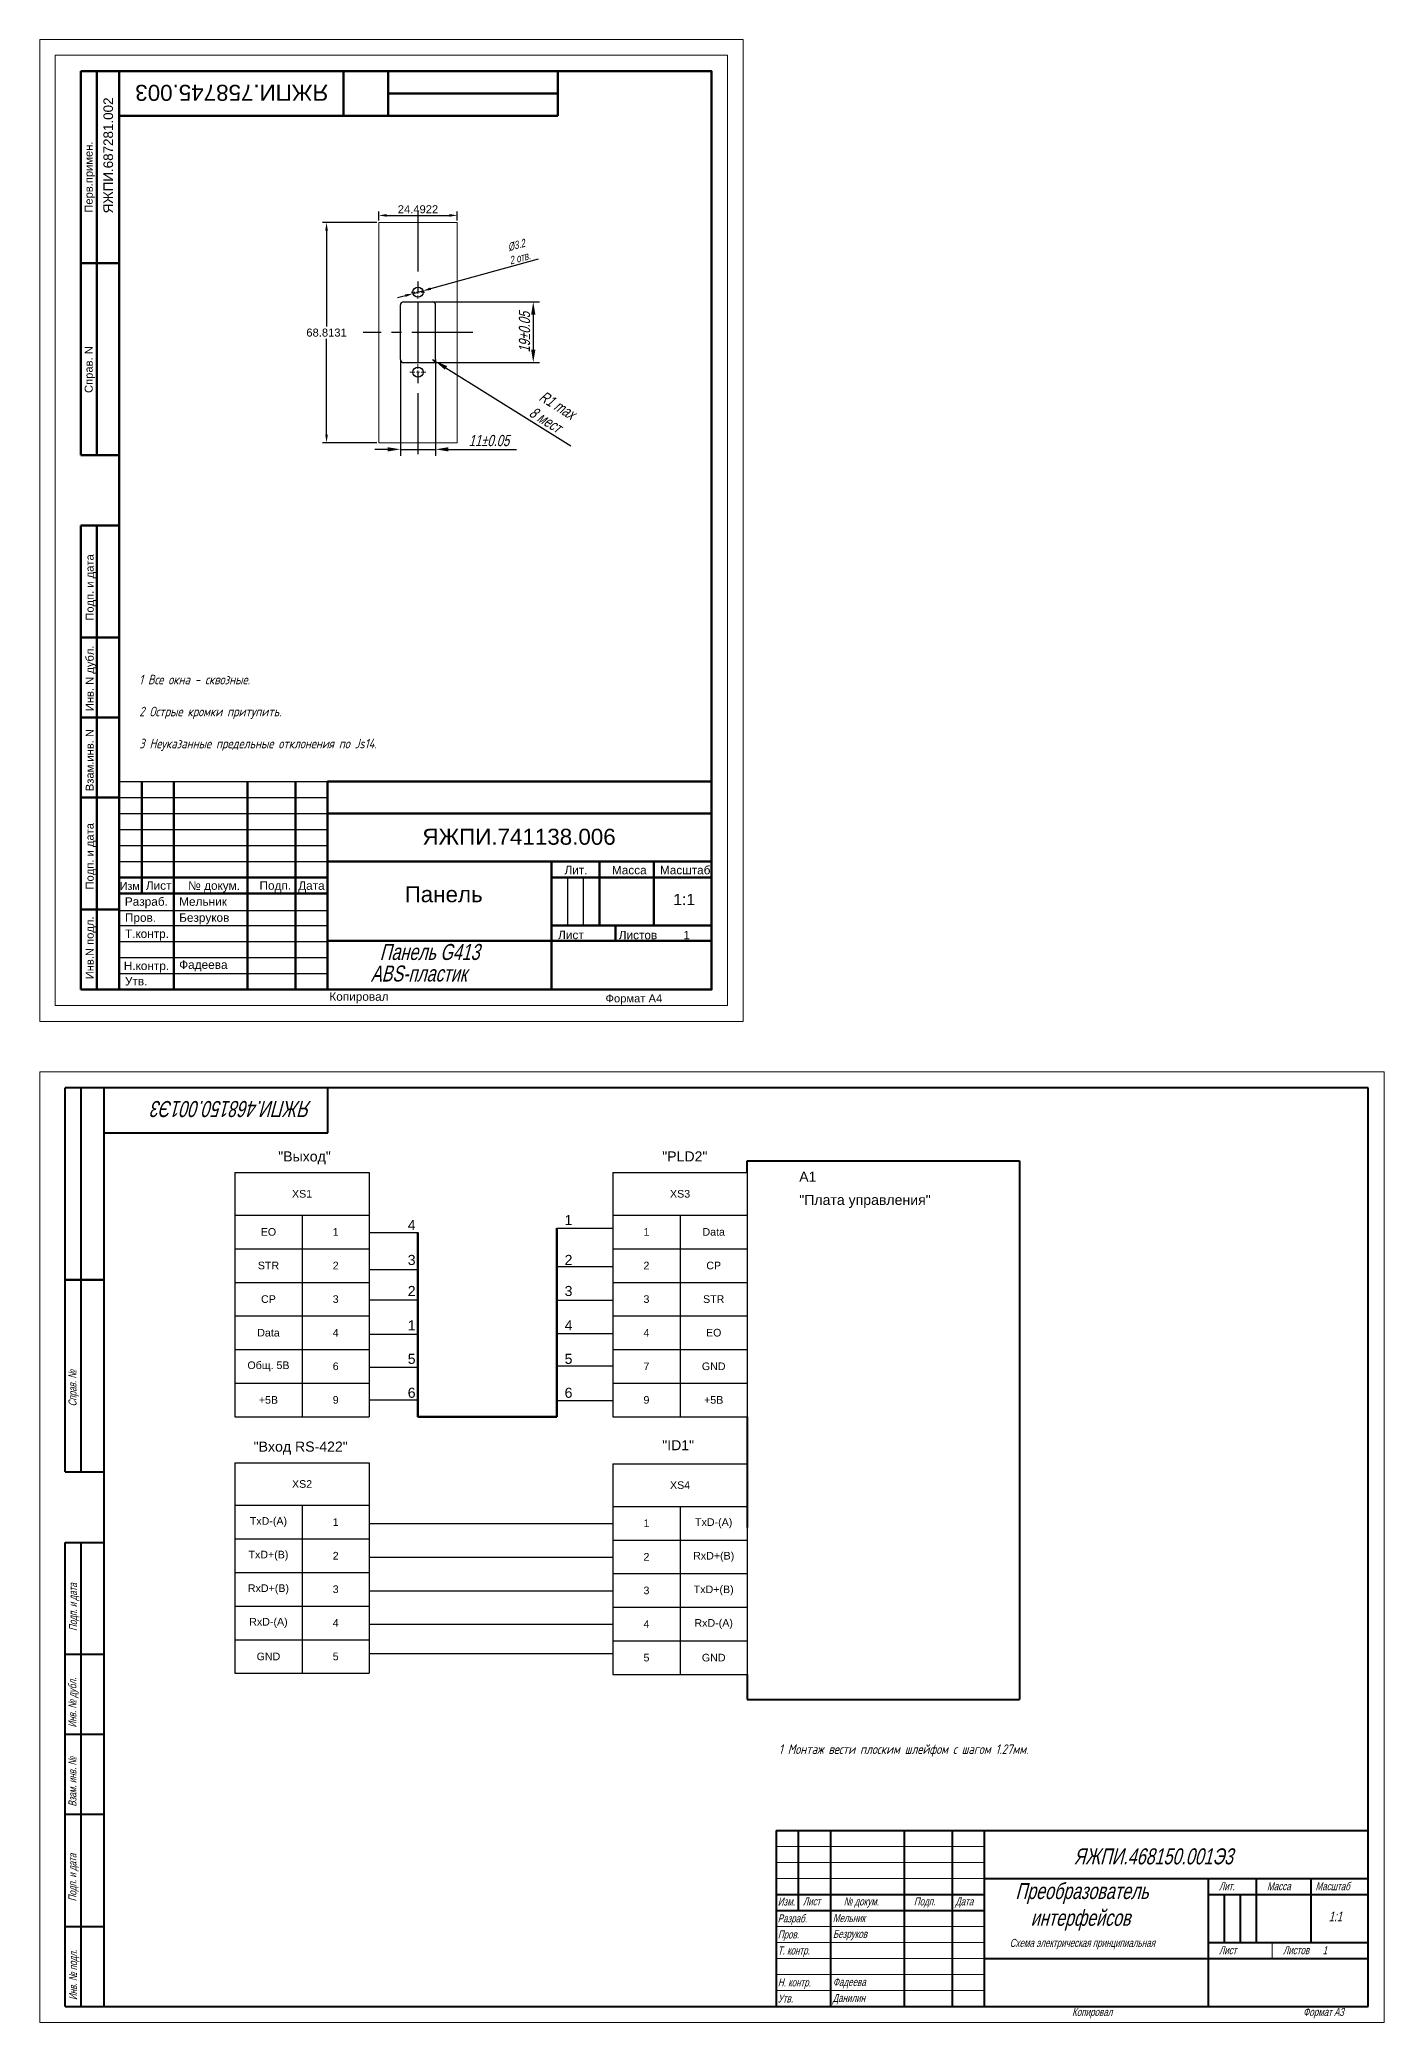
# Model space of a CAD drawing. Header units: millimetres. Extents: x 616 to 3040, y 265 to 2725.
# Drawn here: x 1496 to 1916, y 1787 to 2407 of the extents above; entities that cross this region are included whole.
import ezdxf

# ---------------------------------------------------------------- set-up
doc = ezdxf.new("R2010")
doc.units = ezdxf.units.MM
doc.linetypes.add('CENTER2', pattern=[28.575, 19.05, -3.175, 3.175, -3.175])
doc.layers.get('DEFPOINTS').update_dxf_attribs({"color": 1, "lineweight": 0})
doc.layers.add('OSN', color=7, linetype='Continuous', lineweight=60)
doc.layers.add('КА тонкая', color=7, linetype='Continuous', lineweight=15)
for name, color, linetype in [('Text', 140, 'Continuous'), ('TONK', 7, 'Continuous'), ('ОСЕВЫЕ', 7, 'Continuous')]:
    doc.layers.add(name, color=color, linetype=linetype)
doc.styles.add('CLW', font='clw.shx', dxfattribs={"width": 0.75, "oblique": 15})
doc.styles.get("Standard").update_dxf_attribs({"font": 'arial.ttf'})
doc.styles.add('гост', font='GOST_1.TTF', dxfattribs={"oblique": 15, "height": 3})
doc.dimstyles.new('clw', dxfattribs={"dimtxt": 3.5, "dimasz": 4, "dimexe": 2, "dimexo": 0, "dimgap": 1, "dimtad": 1, "dimdec": 4, "dimzin": 0, "dimdsep": 46, "dimtxsty": 'CLW', "dimcen": 5, "dimclrd": 256, "dimclre": 256, "dimclrt": 256, "dimadec": 0, "dimazin": 0, "dimtfac": 1, "dimtdec": 4, "dimtmove": 0, "dimatfit": 1, "dimfxl": 1, "dimtolj": 1, "dimtzin": 0, "dimlwd": -1, "dimlwe": -1, "dimarcsym": 0})
doc.dimstyles.new('DIN', dxfattribs={"dimtxt": 2.5, "dimasz": 2.5, "dimexe": 1.25, "dimexo": 0.625, "dimtad": 1, "dimtih": 1, "dimdec": 4, "dimdsep": 46, "dimlunit": 6, "dimtxsty": 'Standard', "dimcen": 2.5, "dimadec": 0, "dimazin": 0, "dimtfac": 1, "dimtdec": 4, "dimtmove": 0, "dimatfit": 3, "dimfxl": 1, "dimtvp": 1, "dimtolj": 1, "dimtzin": 0, "dimarcsym": 0})

# ---------------------------------------------------------------- blocks, each defined once
blk = doc.blocks.new('*D14')
at = {"linetype": 'Continuous', "transparency": 16777216}
for p, q in [((1618.43, 2324.88), (1651.93, 2324.88)), ((1649.93, 2320.88), (1649.93, 2309.88)), ((1618.43, 2305.88), (1651.93, 2305.88))]:
    blk.add_line(p, q, dxfattribs=at)
for points in [[(1649.27, 2320.88), (1650.6, 2320.88), (1649.93, 2324.88)], [(1649.27, 2309.88), (1650.6, 2309.88), (1649.93, 2305.88)]]:
    blk.add_solid(points, dxfattribs=at)
at = {"layer": 'DEFPOINTS', "color": 0, "linetype": 'Continuous', "transparency": 16777216}
for p in [(1618.43, 2324.88), (1618.43, 2305.88), (1649.93, 2305.88)]:
    blk.add_point(p, dxfattribs=at)
at = {"linetype": 'Continuous', "lineweight": 0, "transparency": 16777216, "insert": (1645.43, 2315.38), "char_height": 3.5, "attachment_point": 2, "rotation": 90, "style": 'CLW'}
blk.add_mtext('\\A1;19%%P0.05', dxfattribs=at)
blk = doc.blocks.new('*D15')
at = {"linetype": 'Continuous', "transparency": 16777216}
for p, q in [((1608.43, 2306.88), (1608.43, 2276.77)), ((1619.43, 2306.88), (1619.43, 2276.77)), ((1604.43, 2278.77), (1600.43, 2278.77)), ((1608.43, 2278.77), (1619.43, 2278.77)), ((1623.43, 2278.77), (1644.75, 2278.77))]:
    blk.add_line(p, q, dxfattribs=at)
for points in [[(1604.43, 2279.44), (1604.43, 2278.1), (1608.43, 2278.77)], [(1623.43, 2279.44), (1623.43, 2278.1), (1619.43, 2278.77)]]:
    blk.add_solid(points, dxfattribs=at)
at = {"layer": 'DEFPOINTS', "color": 0, "linetype": 'Continuous', "transparency": 16777216}
for p in [(1608.43, 2306.88), (1619.43, 2306.88), (1608.43, 2278.77)]:
    blk.add_point(p, dxfattribs=at)
at = {"linetype": 'Continuous', "lineweight": 0, "transparency": 16777216, "insert": (1636.09, 2283.27), "char_height": 3.5, "attachment_point": 2, "style": 'CLW'}
blk.add_mtext('\\A1;11%%P0.05', dxfattribs=at)
blk = doc.blocks.new('*D16')
at = {"linetype": 'Continuous', "transparency": 16777216}
for p, q in [((1618.43, 2306.88), (1619.28, 2306.35)), ((1622.67, 2304.23), (1661.66, 2279.85))]:
    blk.add_line(p, q, dxfattribs=at)
blk.add_solid([(1623.03, 2304.79), (1622.32, 2303.66), (1619.28, 2306.35)], dxfattribs=at)
at = {"layer": 'DEFPOINTS', "color": 0, "linetype": 'Continuous', "transparency": 16777216}
for p in [(1618.43, 2306.88), (1619.28, 2306.35)]:
    blk.add_point(p, dxfattribs=at)
at = {"linetype": 'Continuous', "lineweight": 0, "transparency": 16777216, "insert": (1653.3, 2297.27), "char_height": 3.5, "attachment_point": 1, "rotation": 327.98729, "style": 'CLW'}
blk.add_mtext('\\A1;R1 max\\P8 мест', dxfattribs=at)
blk = doc.blocks.new('SW_CENTERMARKSYMBOL_9')
at = {"color": 0, "linetype": 'Continuous', "lineweight": 0}
for p, q in [((-1, 0), (-2.1, 0)), ((0, 0), (-0.5, 0)), ((0, 1), (0, 2.1)), ((0, 0), (0, 0.5)), ((0, 0), (0, -0.5)), ((0, 0), (0.5, 0)), ((1, 0), (2.1, 0)), ((0, -1), (0, -2.1))]:
    blk.add_line(p, q, dxfattribs=at)
blk = doc.blocks.new('SW_CENTERMARKSYMBOL_10')
at = {"color": 0, "linetype": 'Continuous', "lineweight": 0}
for p, q in [((-1, 0), (-2.5, 0)), ((0, 0), (-0.5, 0)), ((0, 1), (0, 2.5)), ((0, 0), (0, 0.5)), ((0, 0), (0, -0.5)), ((0, 0), (0.5, 0)), ((1, 0), (2.5, 0)), ((0, -1), (0, -2.5))]:
    blk.add_line(p, q, dxfattribs=at)
blk = doc.blocks.new('*D24')
at = {"layer": 'DEFPOINTS', "color": 0, "linetype": 'ByBlock', "ltscale": 20, "transparency": 16777216}
for p in [(1612.39, 2327.45), (1615.48, 2328.3)]:
    blk.add_point(p, dxfattribs=at)
at = {"layer": 'OSN', "color": 0, "linetype": 'ByBlock', "lineweight": -2, "ltscale": 20, "transparency": 16777216}
for p, q in [((1651.46, 2338.19), (1617.89, 2328.96)), ((1609.98, 2326.79), (1607.57, 2326.12)), ((1612.39, 2327.45), (1615.48, 2328.3))]:
    blk.add_line(p, q, dxfattribs=at)
at = {"layer": 'OSN', "color": 0, "linetype": 'ByBlock', "ltscale": 20, "transparency": 16777216}
for points in [[(1609.87, 2327.19), (1610.09, 2326.39), (1612.39, 2327.45)], [(1617.78, 2329.36), (1618, 2328.56), (1615.48, 2328.3)]]:
    blk.add_solid(points, dxfattribs=at)
at = {"layer": 'OSN', "color": 0, "linetype": 'ByBlock', "lineweight": 0, "ltscale": 20, "transparency": 16777216, "insert": (1645.18, 2340.57), "char_height": 2.5, "attachment_point": 5, "rotation": 15.36565}
blk.add_mtext('\\A1;{\\Fclw|c204;\\Q15;\\W0.75;%%C3.2\\P\\Fclw|c0;2\\Fclw|c204; отв.}', dxfattribs=at)
blk = doc.blocks.new('*D25')
at = {"layer": 'DEFPOINTS', "color": 0, "linetype": 'ByBlock', "ltscale": 20, "transparency": 16777216}
for p in [(1601.69, 2349.64), (1626.18, 2351.88), (1626.18, 2349.64)]:
    blk.add_point(p, dxfattribs=at)
at = {"layer": 'OSN', "color": 0, "linetype": 'ByBlock', "lineweight": -2, "ltscale": 20, "transparency": 16777216}
for p, q in [((1601.69, 2350.27), (1601.69, 2353.13)), ((1604.19, 2351.88), (1623.68, 2351.88)), ((1626.18, 2350.27), (1626.18, 2353.13))]:
    blk.add_line(p, q, dxfattribs=at)
at = {"layer": 'OSN', "color": 0, "linetype": 'ByBlock', "ltscale": 20, "transparency": 16777216}
for points in [[(1604.19, 2352.3), (1604.19, 2351.46), (1601.69, 2351.88)], [(1623.68, 2352.3), (1623.68, 2351.46), (1626.18, 2351.88)]]:
    blk.add_solid(points, dxfattribs=at)
at = {"layer": 'OSN', "color": 0, "linetype": 'ByBlock', "lineweight": 0, "ltscale": 20, "transparency": 16777216, "insert": (1613.93, 2353.78), "char_height": 2.5, "attachment_point": 5}
blk.add_mtext('\\A1;24.4922', dxfattribs=at)
blk = doc.blocks.new('*D26')
at = {"layer": 'DEFPOINTS', "color": 0, "linetype": 'ByBlock', "ltscale": 20, "transparency": 16777216}
for p in [(1601.69, 2349.64), (1585.37, 2280.83), (1601.69, 2280.83)]:
    blk.add_point(p, dxfattribs=at)
at = {"layer": 'OSN', "color": 0, "linetype": 'ByBlock', "lineweight": -2, "ltscale": 20, "transparency": 16777216}
for p, q in [((1601.06, 2349.64), (1584.12, 2349.64)), ((1585.37, 2347.14), (1585.37, 2317.14)), ((1585.37, 2283.33), (1585.37, 2313.33)), ((1601.06, 2280.83), (1584.12, 2280.83))]:
    blk.add_line(p, q, dxfattribs=at)
at = {"layer": 'OSN', "color": 0, "linetype": 'ByBlock', "ltscale": 20, "transparency": 16777216}
for points in [[(1584.95, 2347.14), (1585.79, 2347.14), (1585.37, 2349.64)], [(1584.95, 2283.33), (1585.79, 2283.33), (1585.37, 2280.83)]]:
    blk.add_solid(points, dxfattribs=at)
at = {"layer": 'OSN', "color": 0, "linetype": 'ByBlock', "lineweight": 0, "ltscale": 20, "transparency": 16777216, "insert": (1585.37, 2315.24), "char_height": 2.5, "attachment_point": 5}
blk.add_mtext('\\A1;68.8131', dxfattribs=at)
blk = doc.blocks.new('*T29')
at = {"layer": 'OSN', "color": 0, "linetype": 'ByBlock', "lineweight": -2, "transparency": 16777216}
for p, q in [((0, 0), (42, 0)), ((0, 0), (0, -76.3)), ((42, 0), (42, -76.3)), ((0, -13.3), (42, -13.3)), ((21, -13.3), (21, -76.3)), ((0, -23.8), (42, -23.8)), ((0, -34.3), (42, -34.3)), ((0, -44.8), (42, -44.8)), ((0, -55.3), (42, -55.3)), ((0, -65.8), (42, -65.8)), ((0, -76.3), (42, -76.3))]:
    blk.add_line(p, q, dxfattribs=at)
at = {"layer": 'OSN', "color": 0, "transparency": 16777216, "char_height": 2.38, "attachment_point": 5}
for s, insert, width in [('XS1', (21, -6.65), 39.9), ('EO', (10.5, -18.55), 18.9), ('1', (31.5, -18.55), 18.9), ('STR', (10.5, -29.05), 18.9), ('2', (31.5, -29.05), 18.9), ('CP', (10.5, -39.55), 18.9), ('3', (31.5, -39.55), 18.9), ('Data', (10.5, -50.05), 18.9), ('4', (31.5, -50.05), 18.9), ('Общ. 5В', (10.5, -60.55), 18.9), ('6', (31.5, -60.55), 18.9), ('+5В', (10.5, -71.05), 18.9), ('9', (31.5, -71.05), 18.9)]:
    blk.add_mtext(s, dxfattribs=dict(at, insert=insert, width=width))
blk = doc.blocks.new('*T30')
at = {"layer": 'OSN', "color": 0, "linetype": 'ByBlock', "lineweight": -2, "transparency": 16777216}
for p, q in [((0, 0), (42, 0)), ((0, 0), (0, -76.3)), ((42, 0), (42, -76.3)), ((0, -13.3), (42, -13.3)), ((21, -13.3), (21, -76.3)), ((0, -23.8), (42, -23.8)), ((0, -34.3), (42, -34.3)), ((0, -44.8), (42, -44.8)), ((0, -55.3), (42, -55.3)), ((0, -65.8), (42, -65.8)), ((0, -76.3), (42, -76.3))]:
    blk.add_line(p, q, dxfattribs=at)
at = {"layer": 'OSN', "color": 0, "transparency": 16777216, "char_height": 2.38, "attachment_point": 5}
for s, insert, width in [('XS3', (21, -6.65), 39.9), ('1', (10.5, -18.55), 18.9), ('Data', (31.5, -18.55), 18.9), ('2', (10.5, -29.05), 18.9), ('CP', (31.5, -29.05), 18.9), ('3', (10.5, -39.55), 18.9), ('STR', (31.5, -39.55), 18.9), ('4', (10.5, -50.05), 18.9), ('EO', (31.5, -50.05), 18.9), ('7', (10.5, -60.55), 18.9), ('GND', (31.5, -60.55), 18.9), ('9', (10.5, -71.05), 18.9), ('+5В', (31.5, -71.05), 18.9)]:
    blk.add_mtext(s, dxfattribs=dict(at, insert=insert, width=width))
blk = doc.blocks.new('*T31')
at = {"layer": 'OSN', "color": 0, "linetype": 'ByBlock', "lineweight": -2, "transparency": 16777216}
for p, q in [((0, 0), (42, 0)), ((0, 0), (0, -65.8)), ((42, 0), (42, -65.8)), ((0, -13.3), (42, -13.3)), ((21, -13.3), (21, -65.8)), ((0, -23.8), (42, -23.8)), ((0, -34.3), (42, -34.3)), ((0, -44.8), (42, -44.8)), ((0, -55.3), (42, -55.3)), ((0, -65.8), (42, -65.8))]:
    blk.add_line(p, q, dxfattribs=at)
at = {"layer": 'OSN', "color": 0, "transparency": 16777216, "char_height": 2.38, "attachment_point": 5}
for s, insert, width in [('XS2', (21, -6.65), 39.9), ('TxD-(A)', (10.5, -18.55), 18.9), ('1', (31.5, -18.55), 18.9), ('TxD+(B)', (10.5, -29.05), 18.9), ('2', (31.5, -29.05), 18.9), ('RxD+(B)', (10.5, -39.55), 18.9), ('3', (31.5, -39.55), 18.9), ('RxD-(A)', (10.5, -50.05), 18.9), ('4', (31.5, -50.05), 18.9), ('GND', (10.5, -60.55), 18.9), ('5', (31.5, -60.55), 18.9)]:
    blk.add_mtext(s, dxfattribs=dict(at, insert=insert, width=width))
blk = doc.blocks.new('*T32')
at = {"layer": 'OSN', "color": 0, "linetype": 'ByBlock', "lineweight": -2, "transparency": 16777216}
for p, q in [((0, 0), (42, 0)), ((0, 0), (0, -65.8)), ((42, 0), (42, -65.8)), ((0, -13.3), (42, -13.3)), ((21, -13.3), (21, -65.8)), ((0, -23.8), (42, -23.8)), ((0, -34.3), (42, -34.3)), ((0, -44.8), (42, -44.8)), ((0, -55.3), (42, -55.3)), ((0, -65.8), (42, -65.8))]:
    blk.add_line(p, q, dxfattribs=at)
at = {"layer": 'OSN', "color": 0, "transparency": 16777216, "char_height": 2.38, "attachment_point": 5}
for s, insert, width in [('XS4', (21, -6.65), 39.9), ('1', (10.5, -18.55), 18.9), ('TxD-(A)', (31.5, -18.55), 18.9), ('2', (10.5, -29.05), 18.9), ('RxD+(B)', (31.5, -29.05), 18.9), ('3', (10.5, -39.55), 18.9), ('TxD+(B)', (31.5, -39.55), 18.9), ('4', (10.5, -50.05), 18.9), ('RxD-(A)', (31.5, -50.05), 18.9), ('5', (10.5, -60.55), 18.9), ('GND', (31.5, -60.55), 18.9)]:
    blk.add_mtext(s, dxfattribs=dict(at, insert=insert, width=width))

msp = doc.modelspace()

# ---------------------------------------------------------------- linework, layer by layer
at = {"color": 7, "linetype": 'Continuous', "lineweight": 30}
for p, q in [((1608.43242, 2306.87867), (1608.43242, 2323.87867)), ((1609.43242, 2324.87867), (1618.43242, 2324.87867)), ((1619.43242, 2306.87867), (1619.43242, 2323.87867)), ((1609.43242, 2305.87867), (1618.43242, 2305.87867))]:
    msp.add_line(p, q, dxfattribs=at)
at = {"color": 7, "linetype": 'Continuous', "lineweight": 40}
for p, q in [((1503.76434, 1959.21797), (1503.76434, 2079.21797)), ((1515.76434, 2079.21797), (1503.76434, 2079.21797)), ((1503.76434, 1959.21797), (1503.76434, 2079.21797)), ((1508.76434, 1959.21797), (1508.76434, 2079.21797)), ((1508.76434, 1959.21797), (1508.76434, 2079.21797)), ((1910.76434, 2079.21797), (1515.76434, 2079.21797)), ((1515.76434, 2079.21797), (1515.76434, 1792.21797)), ((1585.76434, 2065.21797), (1585.76434, 2079.21797)), ((1910.76434, 1792.21797), (1910.76434, 2079.21797)), ((1515.76434, 2065.21797), (1585.76434, 2065.21797)), ((1716.7921, 2052.76483), (1716.7921, 2056.47275)), ((1716.7921, 2056.47275), (1801.78231, 2056.47275)), ((1801.78231, 2056.47275), (1801.78231, 1888.0951)), ((1503.76434, 2019.21797), (1515.76434, 2019.21797)), ((1515.76434, 2019.21797), (1503.76434, 2019.21797)), ((1716.7921, 1976.46483), (1716.7921, 1941.83986)), ((1503.76434, 1959.21797), (1515.76434, 1959.21797)), ((1503.76434, 1792.21797), (1503.76434, 1937.21797)), ((1503.76434, 1937.21797), (1515.76434, 1937.21797)), ((1508.76434, 1792.21797), (1508.76434, 1937.21797)), ((1515.76434, 1902.21797), (1503.76434, 1902.21797)), ((1716.7921, 1895.92835), (1716.7921, 1888.0951)), ((1716.7921, 1888.0951), (1801.78231, 1888.0951)), ((1515.76434, 1877.21797), (1503.76434, 1877.21797)), ((1515.76434, 1852.21797), (1503.76434, 1852.21797)), ((1725.76434, 1847.21797), (1910.76434, 1847.21797)), ((1725.76434, 1847.21797), (1725.76434, 1792.21797)), ((1732.76434, 1822.21797), (1732.76434, 1847.21797)), ((1742.76434, 1847.21797), (1742.76434, 1792.21797)), ((1765.76434, 1847.21797), (1765.76434, 1792.21797)), ((1780.76434, 1847.21797), (1780.76434, 1792.21797)), ((1790.76434, 1847.21797), (1790.76434, 1792.21797)), ((1790.76434, 1832.21797), (1910.76434, 1832.21797)), ((1860.76434, 1832.21797), (1860.76434, 1792.21797)), ((1875.76434, 1832.21797), (1875.76434, 1812.21797)), ((1892.76434, 1832.21797), (1892.76434, 1812.21797)), ((1725.76434, 1827.21797), (1790.76434, 1827.21797)), ((1725.76434, 1822.21797), (1790.76434, 1822.21797)), ((1860.76434, 1827.21797), (1910.76434, 1827.21797)), ((1865.76434, 1827.21797), (1865.76434, 1812.21797)), ((1870.76434, 1827.21797), (1870.76434, 1812.21797)), ((1503.76434, 1817.21797), (1515.76434, 1817.21797)), ((1860.76434, 1812.21797), (1910.76434, 1812.21797)), ((1790.76434, 1807.21797), (1910.76434, 1807.21797)), ((1503.76434, 1792.21797), (1515.76434, 1792.21797)), ((1515.76434, 1792.21797), (1910.76434, 1792.21797))]:
    msp.add_line(p, q, dxfattribs=at)
at = {"color": 7, "linetype": 'Continuous', "lineweight": 15}
for p, q in [((1515.76434, 2079.21797), (1515.76434, 1792.21797)), ((1880.76434, 1812.21797), (1880.76434, 1807.21797))]:
    msp.add_line(p, q, dxfattribs=at)
for p, q in [((1598.72307, 2034.07402), (1613.86705, 2034.07402)), ((1657.30868, 2035.4097), (1674.7921, 2035.4097)), ((1598.72307, 2022.51996), (1613.86705, 2022.51996)), ((1674.7921, 2023.28571), (1657.30868, 2023.28571)), ((1598.72307, 2013.02361), (1613.86705, 2013.02361)), ((1674.7921, 2012.74374), (1657.30868, 2012.74374)), ((1598.72307, 2002.29505), (1613.86705, 2002.29505)), ((1674.7921, 2002.38834), (1657.30868, 2002.38834)), ((1598.72307, 1991.93966), (1613.86705, 1991.93966)), ((1674.7921, 1992.31283), (1657.30868, 1992.31283)), ((1598.72307, 1981.77085), (1613.86705, 1981.77085)), ((1674.7921, 1981.39768), (1657.30868, 1981.39768)), ((1598.72307, 1943.12582), (1674.7921, 1943.12582)), ((1598.72307, 1932.62582), (1674.7921, 1932.62582)), ((1598.72307, 1922.10472), (1674.7921, 1922.10472)), ((1598.72307, 1911.63069), (1674.7921, 1911.63069)), ((1598.72307, 1902.45868), (1674.7921, 1902.45868))]:
    msp.add_line(p, q)
at = {"lineweight": 200}
for p, q in [((1613.86705, 2034.07402), (1613.86705, 1976.46483)), ((1657.30868, 1976.46483), (1657.30868, 2035.4097)), ((1613.86705, 1976.46483), (1657.30868, 1976.46483))]:
    msp.add_line(p, q, dxfattribs=at)
at = {"color": 7, "linetype": 'Continuous', "lineweight": 0}
for p, q in [((1725.76434, 1842.21797), (1790.76434, 1842.21797)), ((1725.76434, 1837.21797), (1790.76434, 1837.21797)), ((1725.76434, 1832.21797), (1790.76434, 1832.21797)), ((1725.76434, 1817.21797), (1790.76434, 1817.21797)), ((1725.76434, 1812.21797), (1790.76434, 1812.21797)), ((1725.76434, 1807.21797), (1790.76434, 1807.21797)), ((1725.76434, 1802.21797), (1790.76434, 1802.21797)), ((1725.76434, 1797.21797), (1790.76434, 1797.21797))]:
    msp.add_line(p, q, dxfattribs=at)
at = {"color": 7, "linetype": 'Continuous', "lineweight": 30}
for centre in [(1613.93242, 2327.87367), (1613.93242, 2302.88367)]:
    msp.add_circle(centre, 1.6, dxfattribs=at)
for centre, start, end in [((1609.43242, 2323.87867), 90.00004545, 180.00006128), ((1618.43242, 2323.87867), 359.99993872, 89.99995455), ((1609.43242, 2306.87867), 180.00015217, 269.99995455), ((1618.43242, 2306.87867), 270.00004545, 359.99984783)]:
    msp.add_arc(centre, 1, start, end, dxfattribs=at)
at = {"layer": 'OSN'}
for p, q in [((1508.63108, 2396.93799), (1508.63108, 2276.93799)), ((1520.63108, 2396.93799), (1508.63108, 2396.93799)), ((1513.63108, 2276.93799), (1513.63108, 2396.93799)), ((1590.62683, 2396.9429), (1590.62683, 2382.9429)), ((1604.62683, 2396.9429), (1604.62683, 2382.9429)), ((1657.62683, 2396.9429), (1657.62683, 2382.9429)), ((1657.62683, 2389.9429), (1604.62683, 2389.9429)), ((1657.62683, 2382.9429), (1520.62683, 2382.9429)), ((1508.63108, 2336.93799), (1520.63108, 2336.93799)), ((1508.63108, 2276.93799), (1520.63108, 2276.93799)), ((1508.63112, 2109.9429), (1508.63112, 2254.9429)), ((1508.63112, 2254.9429), (1520.63112, 2254.9429)), ((1513.63112, 2109.9429), (1513.63112, 2254.9429)), ((1520.63112, 2219.9429), (1508.63112, 2219.9429)), ((1520.62683, 2194.9429), (1508.62683, 2194.9429)), ((1520.63112, 2109.9429), (1520.63112, 2174.9429)), ((1527.62683, 2174.9429), (1527.62683, 2139.9429)), ((1537.62683, 2174.9429), (1537.62683, 2109.9429)), ((1560.63112, 2174.9429), (1560.63112, 2109.9429)), ((1575.63112, 2174.9429), (1575.63112, 2109.9429)), ((1585.62683, 2174.9429), (1705.63112, 2174.9429)), ((1585.63112, 2109.9429), (1585.63112, 2174.9429)), ((1508.62683, 2169.9429), (1520.62683, 2169.9429)), ((1585.62683, 2164.9429), (1705.63112, 2164.9429)), ((1585.62683, 2149.9429), (1705.63112, 2149.9429)), ((1655.63112, 2109.9429), (1655.63112, 2149.9429)), ((1670.63112, 2129.9429), (1670.63112, 2149.9429)), ((1687.63112, 2149.9429), (1687.63112, 2129.9429)), ((1520.63112, 2144.9429), (1585.63112, 2144.9429)), ((1655.63112, 2144.9429), (1705.63112, 2144.9429)), ((1520.63112, 2139.9429), (1585.63112, 2139.9429)), ((1520.62683, 2134.9429), (1508.62683, 2134.9429)), ((1705.63112, 2129.9429), (1655.63112, 2129.9429)), ((1675.63112, 2129.9429), (1675.63112, 2125.13303)), ((1585.7979, 2125.13303), (1705.65239, 2125.13303)), ((1520.63112, 2109.9429), (1508.63112, 2109.9429))]:
    msp.add_line(p, q, dxfattribs=at)
msp.add_lwpolyline([(1520.62683, 2396.9429), (1705.62683, 2396.9429), (1705.62683, 2109.9429), (1520.62683, 2109.9429)], close=True, dxfattribs=at)
at = {"layer": 'OSN', "linetype": 'ByBlock', "lineweight": 0, "ltscale": 20}
msp.add_lwpolyline([(1601.68631, 2349.64335), (1626.17854, 2349.64335), (1626.17854, 2280.83022), (1601.68631, 2280.83022)], close=True, dxfattribs=at)
at = {"layer": 'TONK', "linetype": 'CENTER2'}
for p, q in [((1613.93242, 2353.43447), (1613.93242, 2277.0391)), ((1631.0426, 2315.23679), (1596.82225, 2315.23679))]:
    msp.add_line(p, q, dxfattribs=at)
at = {"layer": 'TONK'}
for p, q in [((1520.63112, 2174.9429), (1585.62683, 2174.9429)), ((1520.63112, 2169.9429), (1585.63112, 2169.9429)), ((1520.63112, 2164.9429), (1585.62683, 2164.9429)), ((1520.63112, 2159.9429), (1585.63112, 2159.9429)), ((1520.63112, 2154.9429), (1585.63112, 2154.9429)), ((1520.63112, 2149.9429), (1585.62683, 2149.9429)), ((1660.63112, 2144.9429), (1660.63112, 2129.9429)), ((1665.63112, 2129.9429), (1665.63112, 2144.9429)), ((1520.90413, 2134.66071), (1585.90413, 2134.66071)), ((1520.63112, 2129.9429), (1585.63112, 2129.9429)), ((1520.63112, 2124.9429), (1585.63112, 2124.9429)), ((1520.63112, 2119.9429), (1585.63112, 2119.9429)), ((1520.63112, 2114.9429), (1585.63112, 2114.9429))]:
    msp.add_line(p, q, dxfattribs=at)
at = {"layer": 'КА тонкая', "ltscale": 20}
for p, q in [((1495.76434, 2099.9429), (1495.76434, 2406.79319)), ((1715.48933, 2406.79319), (1495.76434, 2406.79319)), ((1715.48933, 2099.9429), (1715.48933, 2406.79319)), ((1715.48933, 2099.9429), (1495.76434, 2099.9429))]:
    msp.add_line(p, q, dxfattribs=at)
at = {"layer": 'КА тонкая', "linetype": 'ByBlock', "ltscale": 20}
for p, q in [((1500.62683, 2401.9429), (1710.62683, 2401.9429)), ((1500.62683, 2401.9429), (1500.62683, 2104.9429)), ((1710.62683, 2401.9429), (1710.62683, 2104.9429)), ((1710.62683, 2104.9429), (1500.62683, 2104.9429))]:
    msp.add_line(p, q, dxfattribs=at)
at = {"layer": 'ОСЕВЫЕ', "lineweight": 0}
for p, q in [((1495.76434, 2084.21797), (1495.76434, 1787.21797)), ((1495.76434, 2084.21797), (1915.76434, 2084.21797)), ((1915.76434, 2084.21797), (1915.76434, 1787.21797)), ((1495.76434, 1787.21797), (1915.76434, 1787.21797))]:
    msp.add_line(p, q, dxfattribs=at)

# ---------------------------------------------------------------- block references
at = {"color": 7, "linetype": 'Continuous', "lineweight": 0, "rotation": 270}
for name, p in [('SW_CENTERMARKSYMBOL_9', (1613.93242, 2327.87367)), ('SW_CENTERMARKSYMBOL_10', (1613.93242, 2302.88367))]:
    msp.add_blockref(name, p, dxfattribs=at)
for name, p in [('*T29', (1556.72307, 2052.76483)), ('*T30', (1674.7921, 2052.76483)), ('*T31', (1556.72307, 1962.08693)), ('*T32', (1674.7921, 1961.72835))]:
    msp.add_blockref(name, p)

# ---------------------------------------------------------------- texts
at = {"insert": (1693.67029, 2139.85311), "char_height": 3.5, "attachment_point": 1}
msp.add_mtext_dynamic_manual_height_columns('1:1', width=7.2699492, gutter_width=17.5, heights=[0], dxfattribs=at)
at = {"color": 7, "linetype": 'Continuous', "lineweight": 0, "attachment_point": 1, "style": 'CLW'}
for s, insert, char_height, rotation in [('ЯЖПИ.468150.001Э3', (1580.78391, 2070.12179), 5, 180), ('Справ. №', (1504.76545, 1979.67057), 2.5, 90), ('Подп. и дата', (1504.90747, 1909.5219), 2.5, 90), ('Инв. № дубл.', (1504.7142, 1879.33794), 2.5, 90), ('Взам. инв. №', (1504.73873, 1854.61754), 2.5, 90), ('Подп. и дата', (1504.74938, 1825.00808), 2.5, 90), ('Инв. № подл.', (1504.91908, 1794.18158), 2.5, 90)]:
    msp.add_mtext(s, dxfattribs=dict(at, insert=insert, char_height=char_height, rotation=rotation))
at = {"char_height": 3.15, "attachment_point": 1}
for s, insert, width in [('"Выход"', (1570.26658, 2059.38706), 14.5065493), ('"PLD2"', (1690.20972, 2059.38706), 14.5065493), ('A1', (1733.00628, 2053.05742), 14.5065493), ('"Плата управления"', (1733.00628, 2045.80365), 52.8156667), ('1', (1659.73101, 2039.51681), 14.5065493), ('4', (1610.72681, 2037.94395), 14.5065493), ('3', (1610.72681, 2027.04466), 14.5065493), ('2', (1659.73101, 2027.04466), 14.5065493), ('2', (1610.72681, 2017.33981), 14.5065493), ('3', (1659.73101, 2017.33981), 14.5065493), ('1', (1610.72681, 2006.58982), 14.5065493), ('4', (1659.73101, 2006.58982), 14.5065493), ('5', (1610.72681, 1996.13844), 14.5065493), ('5', (1659.73101, 1996.13844), 14.5065493), ('6', (1610.72681, 1985.53776), 14.5065493), ('6', (1659.73101, 1985.53776), 14.5065493), ('"Вход RS-422"', (1562.58725, 1968.70915), 44.9442182), ('"ID1"', (1690.20972, 1969.14405), 14.5065493)]:
    msp.add_mtext(s, dxfattribs=dict(at, insert=insert, width=width))
at = {"color": 7, "linetype": 'Continuous', "lineweight": 0, "char_height": 2.5, "attachment_point": 1, "style": 'CLW'}
for s, insert in [('Изм.', (1726.30316, 1826.22027)), ('Лист', (1734.15174, 1826.27382)), ('№ докум.', (1746.88615, 1826.24942)), ('Подп.', (1768.80428, 1826.24578)), ('Дата', (1781.73727, 1826.25144)), ('Разраб.', (1726.28011, 1820.947)), ('Пров.', (1726.32099, 1815.92066)), ('Мельник', (1743.48715, 1821.05657)), ('Безруков', (1743.53789, 1816.09233)), ('Т. контр.', (1726.26652, 1810.91933)), ('Схема электрическая принципиальная', (1798.74547, 1813.29695)), ('Н. контр.', (1726.32878, 1800.93619)), ('Фадеева', (1743.50792, 1801.07647)), ('Утв.', (1726.31497, 1795.91809)), ('Данилин', (1743.4529, 1796.07669)), ('Копировал', (1818.22437, 1791.68622)), ('Формат А3', (1890.39898, 1791.70128))]:
    msp.add_mtext(s, dxfattribs=dict(at, insert=insert))
at = {"layer": 'Text', "color": 0, "insert": (1585.99512, 2387.67774), "char_height": 5, "attachment_point": 1, "rotation": 180}
msp.add_mtext('ЯЖПИ.758745.003', dxfattribs=at)
at = {"layer": 'Text', "color": 0, "attachment_point": 1}
for s, insert, char_height in [('ЯЖПИ.741138.006', (1615.30919, 2160.20884), 5), ('Лист', (1528.92273, 2143.77701), 2.64), ('№ докум.', (1542.14235, 2143.7563), 2.64), ('Подп.', (1564.43111, 2143.78443), 2.64), ('Дата', (1576.50692, 2143.76347), 2.64), ('Лит.', (1659.70568, 2148.64289), 2.64), ('Масса', (1674.4993, 2148.61507), 2.64), ('Масштаб', (1689.4993, 2148.62017), 2.64), ('Изм.', (1520.77108, 2143.51525), 2.4), ('Разраб.', (1522.36672, 2138.78343), 2.64), ('Мельник', (1539.33171, 2138.77117), 2.64), ('Панель', (1609.77811, 2142.24731), 5), ('Пров.', (1522.39543, 2133.76047), 2.64), ('Безруков', (1539.33288, 2133.76265), 2.64), ('Т.контр.', (1522.40361, 2128.71863), 2.64), ('Лист ', (1657.68621, 2128.35284), 2.64), ('Листов        1', (1676.6351, 2128.30474), 2.64), ('Фадеева', (1539.33171, 2119.05337), 2.64), ('Н.контр.', (1522.05758, 2118.69754), 2.64), ('Утв.', (1522.40063, 2113.89189), 2.64), ('Копировал', (1586.2439, 2109.09127), 2.64)]:
    msp.add_mtext(s, dxfattribs=dict(at, insert=insert, char_height=char_height))
at = {"layer": 'TONK'}
for s, height, p in [('ЯЖПИ.687281.002 ', 3, (1518.6832, 2352.49712)), ('    Справ. N                                           Перв.примен.', 2.5, (1512.32144, 2292.49712)), ('Инв. N дубл.        Подп. и дата', 2.5, (1512.63112, 2196.9429)), ('Взам.инв. N', 2.5, (1512.63112, 2171.9429)), ('Подп. и дата', 2.5, (1512.63112, 2141.22194)), ('Инв.N подл.', 2.5, (1512.63112, 2113.16065))]:
    msp.add_text(s, height=height, rotation=90, dxfattribs=at).set_placement(p)
at = {"layer": 'TONK', "style": 'CLW', "oblique": 15, "width": 0.75}
for s, height, p in [('Панель G413', 5, (1601.97826, 2119.20004)), ('ABS-пластик', 5, (1599.20578, 2112.46685)), ('ЯЖПИ.468150.001Э3', 5, (1818.71212, 1836.58716)), ('Преобразователь', 5, (1800.5311, 1825.75578)), ('Лит.', 2.5, (1864.12924, 1828.50932)), ('Масса', 2.5, (1879.12924, 1828.50932)), ('Масштаб', 2.5, (1894.25557, 1828.50932)), ('интерфейсов', 5, (1805.29581, 1817.38221)), ('1:1', 3, (1898.39567, 1818.81711)), ('Лист', 2.5, (1864.12924, 1808.50932)), ('Листов      1', 2.5, (1884.12924, 1808.50932))]:
    msp.add_text(s, height=height, dxfattribs=at).set_placement(p)
at = {"layer": 'TONK'}
msp.add_text('                                                  Формат A4', height=2.5, dxfattribs=at).set_placement((1623.97841, 2105.9429))
at = {"layer": 'КА тонкая', "linetype": 'ByBlock', "ltscale": 20, "char_height": 3, "attachment_point": 1, "style": 'гост'}
for s, insert in [('1 Все окна - сквозные.\\P\\P2 Острые кромки притупить.\\P\\P3 Неуказанные предельные отклонения по Js14.', (1526.83667, 2208.3264)), ('1 Монтаж вести плоским шлейфом с шагом 1.27мм.', (1726.65268, 1874.08862))]:
    msp.add_mtext_dynamic_manual_height_columns(s, width=185, gutter_width=15, heights=[0], dxfattribs=dict(at, insert=insert))

# ---------------------------------------------------------------- dimensions: what is measured, and where the dimension line sits
at = {"color": 7, "linetype": 'Continuous', "lineweight": 0}
dim = msp.add_linear_dim(base=(1649.93242, 2305.87867), p1=(1618.43242, 2324.87867), p2=(1618.43242, 2305.87867), angle=270, text='19%%P0.05', dimstyle='clw', dxfattribs=at)
dim.commit()
dim.dimension.update_dxf_attribs({"geometry": '*D14', "text_midpoint": (1649.93242, 2315.37867), "dimtype": 160})
dim = msp.add_linear_dim(base=(1608.43242, 2278.77056), p1=(1619.43242, 2306.87867), p2=(1608.43242, 2306.87867), text='11%%P0.05', dimstyle='clw', dxfattribs=at)
dim.commit()
dim.dimension.update_dxf_attribs({"geometry": '*D15', "text_midpoint": (1636.08883, 2278.77056), "dimtype": 160})
dim = msp.add_radius_dim(center=(1618.43242, 2306.87867), mpoint=(1619.28035, 2306.34856), text='R1 max\\P8 мест', dimstyle='clw', dxfattribs=at)
dim.commit()
dim.dimension.update_dxf_attribs({"geometry": '*D16', "text_midpoint": (1654.31714, 2284.44434), "dimtype": 164})
at = {"layer": 'OSN', "linetype": 'ByBlock', "lineweight": 0, "ltscale": 20}
dim = msp.add_linear_dim(base=(1626.17854, 2351.88009), p1=(1601.68631, 2349.64335), p2=(1626.17854, 2349.64335), dimstyle='DIN', override={"dimfxl": 1.5}, dxfattribs=at)
dim.commit()
dim.dimension.update_dxf_attribs({"geometry": '*D25', "text_midpoint": (1613.93242, 2353.78152)})
dim = msp.add_linear_dim(base=(1585.37155, 2280.83022), p1=(1601.68631, 2349.64335), p2=(1601.68631, 2280.83022), angle=90, dimstyle='DIN', override={"dimfxl": 1.5}, dxfattribs=at)
dim.commit()
dim.dimension.update_dxf_attribs({"geometry": '*D26', "text_midpoint": (1585.37155, 2315.23679)})
dim = msp.add_diameter_dim_2p(p1=(1612.38961, 2327.4497), p2=(1615.47523, 2328.29763), text='{\\Fclw|c204;\\Q15;\\W0.75;%%C3.2\\P\\Fclw|c0;2\\Fclw|c204; отв.}', dimstyle='DIN', override={"dimfxl": 1.5}, dxfattribs=at)
dim.commit()
dim.dimension.update_dxf_attribs({"geometry": '*D24', "text_midpoint": (1646.23237, 2336.74973), "dimtype": 163})

doc.saveas('drawing.dxf')
